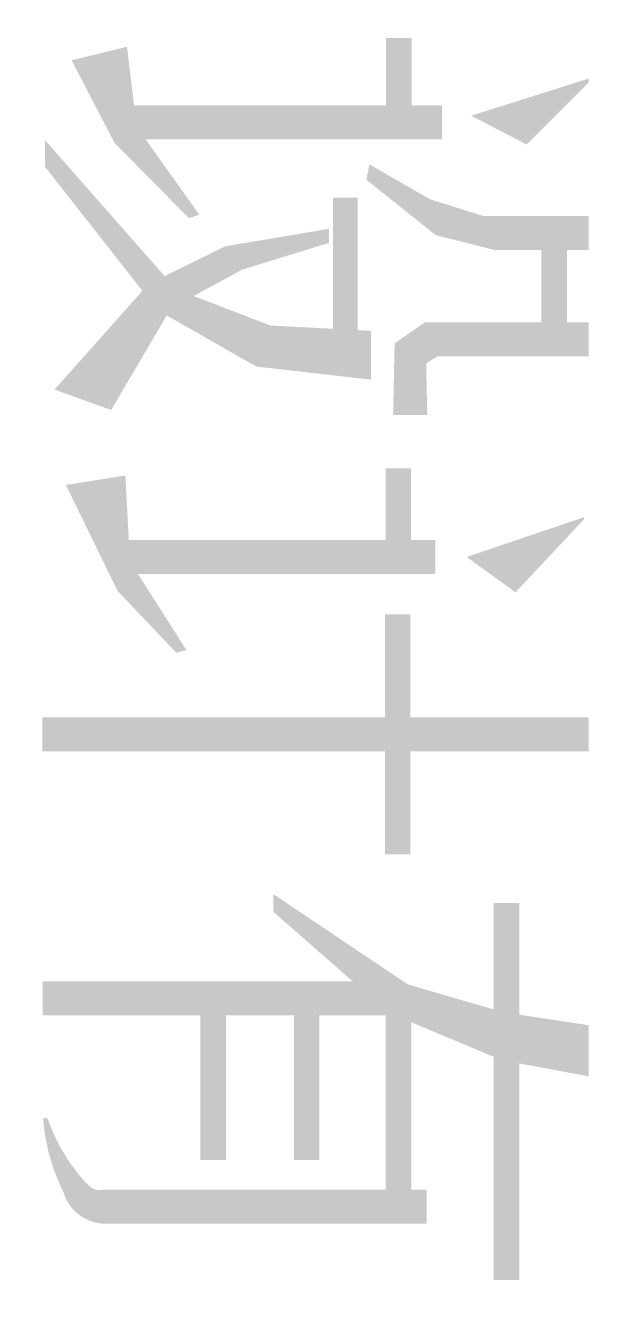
# Model space of a CAD drawing. Extents: x -160106 to 966792, y -663931 to 1550022.
# Drawn here: x -39352.8 to -39286.4, y -86566.1 to -86421.2 of the extents above; entities that cross this region are included whole.
import ezdxf
from ezdxf.enums import TextEntityAlignment as Align

# ---------------------------------------------------------------- set-up
doc = ezdxf.new("R2010")
doc.units = 0
doc.layers.add('0-cxFrame', color=155, linetype='Continuous')
doc.layers.add('0-cxText', color=131, linetype='Continuous', lineweight=25)
doc.styles.add('cx_tuming', font='simhei.ttf')
doc.styles.add('cx_tuqian1', font='')
doc.styles.add('黑体', font='simhei.ttf', dxfattribs={"height": 12})
doc.styles.get('cx_tuqian1').set_extended_font_data('SimSun')

# ---------------------------------------------------------------- blocks, each defined once
blk = doc.blocks.new('zjcx_TT(Dragon)')
at = {"color": 7}
for points, const_width in [([(-2588.109176062688, -3025.573449262185), (-2588.109176062688, -3719.295413401676)], 43.30992534160544), ([(-3224.977234870545, -3069.387468050001), (-3089.884010274895, -3069.387468050001)], 32.48244400620408), ([(-2373.733441279677, -3129.892541613895), (-1894.90880738484, -3129.892541613895)], 32.48244400620408), ([(-3365.808009545493, -3211.783029110171), (-3365.808009545493, -3614.429233749397)], 43.30992534160544), ([(-2813.438415542594, -3220.128556498326), (-2813.438415542594, -3622.77476113732)], 43.30992534160544), ([(-1988.013597308833, -3231.082061195048), (-1988.013597308833, -3644.799433710985)], 43.30992534160544), ([(-3472.735079206119, -3266.550552594708), (-3365.808009545493, -3266.550552594708)], 32.48244400620408), ([(-2926.103035282576, -3267.232673164457), (-2813.438415542594, -3267.232673164457)], 32.48244400620408), ([(-2740.415050896292, -3268.11533898022), (-2435.803301229025, -3268.11533898022)], 32.48244400620408), ([(-2252.723294151539, -3718.773817939917), (-2252.723294151539, -3269.311599782901)], 43.30992534160544), ([(-2244.03338239342, -3267.022478454281), (-1986.071139168751, -3267.022478454281)], 32.48244400620408), ([(-2252.723294151539, -3383.648733759765), (-2047.214682218502, -3383.648733759765)], 32.48244400620408), ([(-2252.723294151539, -3502.311701309867), (-2047.214682218502, -3502.311701309867)], 32.48244400620408)]:
    blk.add_lwpolyline(points, dxfattribs=dict(at, const_width=const_width))
for points in [[(-2011.041516581201, -3677.109385287389, 32.48244400620408, 43.30992534160544, 0.3019393281049118), (-1988.013597308833, -3643.053420027951, 5.41374066770068, 5.41374066770068, 0.5364816351484516)], [(-2100.469529383641, -3715.902045276016, 5.41374066770068, 32.48244400620408, 0.1052510593338362), (-2005.010618794244, -3673.958147237776, 5.41374066770068, 5.41374066770068, 0.5364816351484516)]]:
    blk.add_lwpolyline(points, format="xyseb", dxfattribs=at)
for points in [[(-3337.641854610469, -3104.334363987902), (-3416.402769336128, -3025.573449262185), (-3374.153536933649, -3174.749751325231), (-3421.327476200531, -3025.573449262185)], [(-3203.32227219973, -3025.573449262185), (-3246.632197541359, -3025.573449262185), (-3203.32227219973, -3143.975619081408), (-3246.632197541359, -3159.164905667771)], [(-3068.229047604138, -3217.954808713868), (-3068.229047604138, -3025.573449262185), (-3111.538972945709, -3233.690038504079), (-3111.538972945709, -3025.573449262185)], [(-2153.562226192909, -3025.573449262185), (-2218.527114205295, -3025.573449262185), (-2174.16306681768, -3136.279274626169), (-2234.843963289866, -3133.405627105851)], [(-2768.581205831317, -3118.417441455182), (-2861.42519802443, -3031.310999341542), (-2813.438415542594, -3180.487301404588), (-2864.022591216664, -3031.349807768827)], [(-2174.16306681768, -3136.279274626169), (-2234.843963289866, -3133.405627105851), (-2234.451440680947, -3279.768703472102), (-2270.385336093779, -3255.223293723306)], [(-3203.32227219973, -3143.975619081408), (-3246.632197541359, -3159.164905667771), (-3222.369257561746, -3219.606961036567), (-3268.269658196543, -3227.691690693842)], [(-3222.369257561746, -3219.606961036567), (-3268.269658196543, -3227.691690693842), (-3292.784644899191, -3307.756594073726), (-3312.448155374092, -3304.048853881424)], [(-3059.388254431309, -3231.872011673171), (-3068.229047604138, -3217.954808713868), (-3084.923844512319, -3271.943339322694), (-3111.538972945709, -3233.690038504079)], [(-2993.910445311223, -3230.542963717831), (-3059.388254431309, -3231.872011673171), (-2993.910445311223, -3273.852889059577), (-3084.923844512319, -3271.943339322694)], [(-2234.451440680947, -3279.768703472102), (-2270.385336093779, -3255.223293723306), (-2362.779936582723, -3426.158763893181), (-2385.208541438391, -3426.158763893181)], [(-3038.767655022559, -3302.019043994369), (-3100.837514971849, -3302.019043994369), (-3055.461547742249, -3447.856012264499), (-3107.618255974725, -3429.809932125499)], [(-3101.723162776325, -3318.71009877068), (-3269.834444581822, -3318.71009877068), (-3103.38375240966, -3350.005826476263), (-3269.834444581822, -3350.005826476263)], [(-3178.472103183041, -3465.789905754384), (-3212.532509517623, -3355.41956714401), (-3208.286180094234, -3486.924635187956), (-3230.378001450154, -3355.41956714401)], [(-3055.461547742249, -3447.856012264499), (-3107.618255974725, -3429.809932125499), (-3127.043979725335, -3572.961408774136), (-3153.611562621954, -3549.359384135809)], [(-3132.856083336403, -3549.676481729606), (-3178.472103183041, -3465.789905754384), (-3160.737655643316, -3583.567176672164), (-3208.286180094234, -3486.924635187956)], [(-3243.890471474559, -3533.090933273546), (-3248.375677232456, -3520.030197325628), (-3339.268082841707, -3627.447998982389), (-3360.175294359156, -3599.715430940036)], [(-2691.788769988518, -3549.306129242061), (-2695.100657309231, -3536.389393941499), (-2770.505633633176, -3623.945117396768), (-2807.805700356257, -3608.060958328191)], [(-3127.043979725335, -3572.961408774136), (-3153.611562621954, -3549.359384135809), (-3309.475699675502, -3716.165840631118), (-3343.379404689826, -3716.165840631118)], [(-3000.264341824048, -3631.868019870017), (-3120.426553377649, -3561.396060626954), (-3026.130807034438, -3703.982022513403), (-3151.618900217756, -3592.252119446639)], [(-3339.268082841707, -3627.447998982389), (-3360.175294359156, -3599.715430940036), (-3444.568924271094, -3682.262135616736), (-3461.781574509165, -3611.846748279408)], [(-2770.505633633176, -3623.945117396768), (-2807.805700356257, -3608.060958328191), (-2904.892332253279, -3689.450531972805), (-2916.975114701781, -3613.933130126446)]]:
    blk.add_solid(points, dxfattribs=at)
blk = doc.blocks.new('zjcx_T2(Dragon)')
at = {"layer": '0-cxFrame'}
blk.add_blockref('zjcx_TT(Dragon)', (0, 40000), dxfattribs=at)
blk = doc.blocks.new('TK22.A2 L(Dragon)')
at = {"layer": '0-cxFrame', "xscale": 0.01, "yscale": 0.01, "zscale": 0.01}
blk.add_blockref('zjcx_T2(Dragon)', (-10, 10), dxfattribs=at)
at = {"style": '黑体', "flags": 4}
blk.add_attdef('图幅', text='', height=3.3, dxfattribs=at).set_placement((-40, 3), align=Align.RIGHT)
at = {"layer": '0-cxText', "flags": 4}
for tag, height, style, p in [('建设单位', 3.5, 'cx_tuming', (-45, 240)), ('项目名称', 3.5, 'cx_tuming', (-45, 210)), ('子项名称', 3.5, 'cx_tuming', (-45, 180)), ('工程编号', 3.3, 'cx_tuqian1', (-35, 165)), ('图名1', 3.5, 'cx_tuming', (-45, 87)), ('图名2', 3.5, 'cx_tuming', (-45, 79)), ('图名3', 3.5, 'cx_tuming', (-45, 71)), ('出图日期', 3.3, 'cx_tuqian1', (-39, 60)), ('专业', 3.3, 'cx_tuqian1', (-55, 52)), ('版次', 3.3, 'cx_tuqian1', (-20, 44)), ('图号', 3.3, 'cx_tuqian1', (-55, 44))]:
    blk.add_attdef(tag, text='', height=height, dxfattribs=dict(at, style=style)).set_placement(p, align=Align.MIDDLE)
at = {"layer": 'Defpoints', "color": 6, "flags": 4}
for tag, height, style, p in [('tufu', 3.3, '黑体', (-12, 12)), ('dwfname', 4, 'cx_tuqian1', (-80, 3))]:
    blk.add_attdef(tag, text='', height=height, dxfattribs=dict(at, style=style)).set_placement(p, align=Align.RIGHT)

msp = doc.modelspace()

# ---------------------------------------------------------------- block references
at = {"layer": '0-cxFrame', "xscale": 9, "yscale": 9, "zscale": 9, "rotation": 270}
msp.add_blockref('TK22.A2 L(Dragon)', (-42706.08995046024, -86825.1863097728), dxfattribs=at)

doc.saveas('drawing.dxf')
